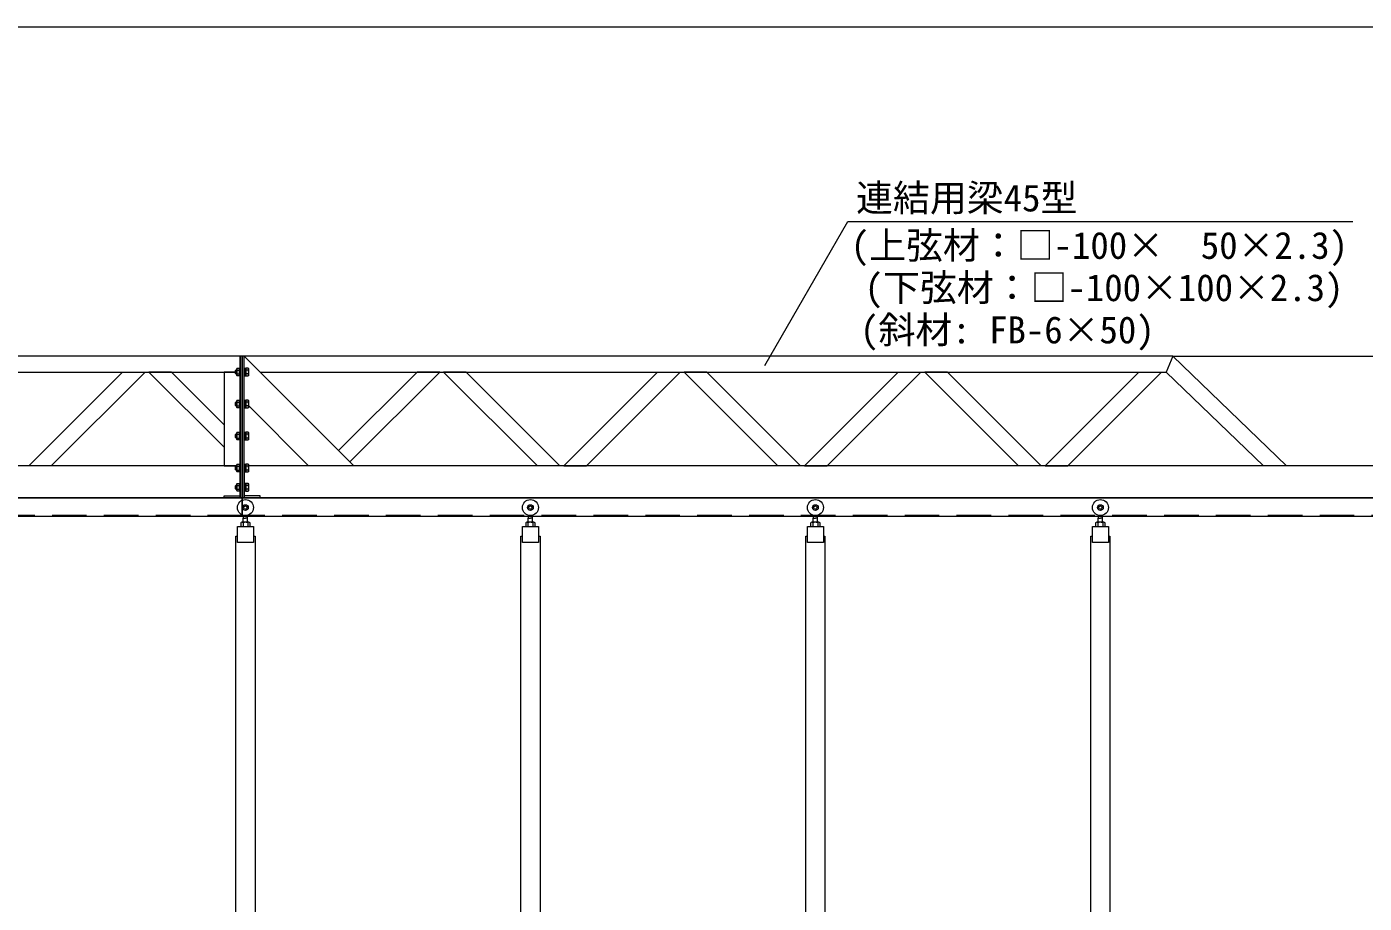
# Model space of a CAD drawing. Units: millimetres, scale not verified. Extents: x 2437 to 26587, y -17325 to 17325.
# Drawn here: x 12054 to 16231, y 7801 to 10539 of the extents above; entities that cross this region are included whole.
import ezdxf
from ezdxf.enums import TextEntityAlignment as Align

# ---------------------------------------------------------------- set-up
doc = ezdxf.new("R2010")
doc.units = ezdxf.units.MM
doc.header["$LTSCALE"] = 90
doc.linetypes.add('DASHED1', pattern=[1.8, 1.2, -0.6])
for name, color, linetype, lineweight in [('0-6_ﾎﾞﾙﾄ類', 2, 'Continuous', 18), ('0-B_寸法', 3, 'Continuous', 18), ('1-0_中央走行棒', 7, 'Continuous', 18), ('1-3_中間梁36', 7, 'Continuous', 18), ('1-5_吊車', 4, 'DASHED1', 9), ('1-9_文字', 7, 'Continuous', 18), ('1-B_連結用梁45', 7, 'Continuous', 18)]:
    doc.layers.add(name, color=color, linetype=linetype, lineweight=lineweight)
doc.styles.add('ＭＳ ゴシック', font='')
doc.styles.get('ＭＳ ゴシック').set_extended_font_data('MS Gothic')

msp = doc.modelspace()

# ---------------------------------------------------------------- linework, layer by layer
at = {"layer": '0-6_ﾎﾞﾙﾄ類'}
for p, q in [((12708.18, 9467), (12706.18, 9465)), ((12706.18, 9455), (12706.18, 9465)), ((12708.18, 9453), (12706.18, 9455)), ((12709.58, 9465.8), (12706.98, 9465.8)), ((12709.58, 9454.2), (12706.98, 9454.2)), ((12708.18, 9453), (12708.18, 9467)), ((12709.58, 9467), (12708.18, 9467)), ((12709.58, 9453), (12708.18, 9453)), ((12709.58, 9470.5), (12711.2, 9472.12)), ((12709.58, 9449.5), (12709.58, 9470.5)), ((12709.58, 9449.5), (12711.2, 9447.88)), ((12711.2, 9466.07), (12718.58, 9466.07)), ((12711.2, 9453.94), (12718.58, 9453.94)), ((12738.18, 9460.8), (12735.18, 9460)), ((12738.18, 9460), (12735.18, 9459.2)), ((12745.56, 9466.07), (12738.18, 9466.07)), ((12745.56, 9453.94), (12738.18, 9453.94)), ((12747.18, 9470.5), (12745.56, 9472.12)), ((12747.18, 9449.5), (12745.56, 9447.88)), ((12747.18, 9449.5), (12747.18, 9470.5)), ((12708.18, 9367), (12706.18, 9365)), ((12706.18, 9355), (12706.18, 9365)), ((12709.58, 9365.8), (12706.98, 9365.8)), ((12708.18, 9353), (12708.18, 9367)), ((12709.58, 9367), (12708.18, 9367)), ((12709.58, 9370.5), (12711.2, 9372.12)), ((12709.58, 9349.5), (12709.58, 9370.5)), ((12711.2, 9366.07), (12718.58, 9366.07)), ((12738.18, 9360.8), (12735.18, 9360)), ((12738.18, 9360), (12735.18, 9359.2)), ((12745.56, 9366.07), (12738.18, 9366.07)), ((12747.18, 9370.5), (12745.56, 9372.12)), ((12747.18, 9349.5), (12747.18, 9370.5)), ((12708.18, 9353), (12706.18, 9355)), ((12709.58, 9354.2), (12706.98, 9354.2)), ((12709.58, 9353), (12708.18, 9353)), ((12709.58, 9349.5), (12711.2, 9347.88)), ((12711.2, 9353.93), (12718.58, 9353.93)), ((12745.56, 9353.93), (12738.18, 9353.93)), ((12747.18, 9349.5), (12745.56, 9347.88)), ((12708.18, 9267), (12706.18, 9265)), ((12706.18, 9255), (12706.18, 9265)), ((12708.18, 9253), (12706.18, 9255)), ((12709.58, 9265.8), (12706.98, 9265.8)), ((12709.58, 9254.2), (12706.98, 9254.2)), ((12708.18, 9253), (12708.18, 9267)), ((12709.58, 9267), (12708.18, 9267)), ((12709.58, 9253), (12708.18, 9253)), ((12709.58, 9270.5), (12711.2, 9272.12)), ((12709.58, 9249.5), (12709.58, 9270.5)), ((12709.58, 9249.5), (12711.2, 9247.88)), ((12711.2, 9266.06), (12718.58, 9266.06)), ((12711.2, 9253.93), (12718.58, 9253.93)), ((12738.18, 9260.8), (12735.18, 9260)), ((12738.18, 9260), (12735.18, 9259.2)), ((12745.56, 9266.06), (12738.18, 9266.06)), ((12745.56, 9253.93), (12738.18, 9253.93)), ((12747.18, 9270.5), (12745.56, 9272.12)), ((12747.18, 9249.5), (12745.56, 9247.88)), ((12747.18, 9249.5), (12747.18, 9270.5)), ((12708.18, 9167), (12706.18, 9165)), ((12706.18, 9155), (12706.18, 9165)), ((12708.18, 9153), (12706.18, 9155)), ((12709.58, 9165.8), (12706.98, 9165.8)), ((12709.58, 9154.2), (12706.98, 9154.2)), ((12708.18, 9153), (12708.18, 9167)), ((12709.58, 9167), (12708.18, 9167)), ((12709.58, 9153), (12708.18, 9153)), ((12709.58, 9170.5), (12711.2, 9172.12)), ((12709.58, 9149.5), (12709.58, 9170.5)), ((12709.58, 9149.5), (12711.2, 9147.88)), ((12711.2, 9166.06), (12718.58, 9166.06)), ((12711.2, 9153.94), (12718.58, 9153.94)), ((12738.18, 9160.8), (12735.18, 9160)), ((12738.18, 9160), (12735.18, 9159.19)), ((12745.56, 9166.06), (12738.18, 9166.06)), ((12745.56, 9153.94), (12738.18, 9153.94)), ((12747.18, 9170.5), (12745.56, 9172.12)), ((12747.18, 9149.5), (12745.56, 9147.88)), ((12747.18, 9149.5), (12747.18, 9170.5)), ((12708.18, 9107), (12706.18, 9105)), ((12709.58, 9105.8), (12706.98, 9105.8)), ((12708.18, 9093), (12708.18, 9107)), ((12709.58, 9107), (12708.18, 9107)), ((12709.58, 9110.5), (12711.2, 9112.12)), ((12709.58, 9089.5), (12709.58, 9110.5)), ((12711.2, 9106.07), (12718.58, 9106.07)), ((12745.56, 9106.07), (12738.18, 9106.07)), ((12747.18, 9110.5), (12745.56, 9112.12)), ((12747.18, 9089.5), (12747.18, 9110.5)), ((12706.18, 9095), (12706.18, 9105)), ((12708.18, 9093), (12706.18, 9095)), ((12709.58, 9094.2), (12706.98, 9094.2)), ((12709.58, 9093), (12708.18, 9093)), ((12709.58, 9089.5), (12711.2, 9087.88)), ((12711.2, 9093.94), (12718.58, 9093.94)), ((12738.18, 9100.8), (12735.18, 9100)), ((12738.18, 9100), (12735.18, 9099.2)), ((12745.56, 9093.94), (12738.18, 9093.94)), ((12747.18, 9089.5), (12745.56, 9087.88)), ((12748, 8990.56), (12725.76, 8990.56)), ((12729.38, 8990.56), (12725.76, 8990.56)), ((12729.38, 8988.56), (12729.38, 8977.56)), ((12748, 8990.56), (12744.38, 8990.56)), ((12744.38, 8988.56), (12744.38, 8977.56)), ((13638.01, 8990.56), (13615.76, 8990.56)), ((13619.38, 8990.56), (13615.76, 8990.56)), ((13619.38, 8988.56), (13619.38, 8977.56)), ((13638.01, 8990.56), (13634.38, 8990.56)), ((13634.38, 8988.56), (13634.38, 8977.56)), ((14528.01, 8990.56), (14505.76, 8990.56)), ((14509.38, 8990.56), (14505.76, 8990.56)), ((14509.38, 8988.56), (14509.38, 8977.56)), ((14528.01, 8990.56), (14524.38, 8990.56)), ((14524.38, 8988.56), (14524.38, 8977.56)), ((15418.01, 8990.56), (15395.75, 8990.56)), ((15399.38, 8990.56), (15395.75, 8990.56)), ((15399.38, 8988.56), (15399.38, 8977.56)), ((15418.01, 8990.56), (15414.38, 8990.56)), ((15414.38, 8988.56), (15414.38, 8977.56))]:
    msp.add_line(p, q, dxfattribs=at)
for points in [[(12711.2, 9472.12), (12718.58, 9472.12), (12718.58, 9447.88), (12711.2, 9447.88)], [(12745.56, 9472.12), (12738.18, 9472.12), (12738.18, 9447.88), (12745.56, 9447.88)], [(12711.2, 9372.12), (12718.58, 9372.12), (12718.58, 9347.88), (12711.2, 9347.88)], [(12745.56, 9372.12), (12738.18, 9372.12), (12738.18, 9347.88), (12745.56, 9347.88)], [(12711.2, 9272.12), (12718.58, 9272.12), (12718.58, 9247.88), (12711.2, 9247.88)], [(12745.56, 9272.12), (12738.18, 9272.12), (12738.18, 9247.88), (12745.56, 9247.88)], [(12711.2, 9172.12), (12718.58, 9172.12), (12718.58, 9147.88), (12711.2, 9147.88)], [(12745.56, 9172.12), (12738.18, 9172.12), (12738.18, 9147.88), (12745.56, 9147.88)], [(12711.2, 9112.12), (12718.58, 9112.12), (12718.58, 9087.88), (12711.2, 9087.88)], [(12745.56, 9112.12), (12738.18, 9112.12), (12738.18, 9087.88), (12745.56, 9087.88)], [(12722.13, 8988.56), (12722.13, 8977.56), (12751.63, 8977.56), (12751.63, 8988.56)], [(13612.13, 8988.56), (13612.13, 8977.56), (13641.63, 8977.56), (13641.63, 8988.56)], [(14502.13, 8988.56), (14502.13, 8977.56), (14531.63, 8977.56), (14531.63, 8988.56)], [(15392.13, 8988.56), (15392.13, 8977.56), (15421.63, 8977.56), (15421.63, 8988.56)]]:
    msp.add_lwpolyline(points, dxfattribs=at)
for points in [[(12718.58, 9449), (12718.58, 9471), (12720.88, 9471), (12720.88, 9449)], [(12735.18, 9471), (12735.18, 9449), (12732.88, 9449), (12732.88, 9471)], [(12735.18, 9471.35), (12735.18, 9448.65), (12738.18, 9448.65), (12738.18, 9471.35)], [(12718.58, 9349), (12718.58, 9371), (12720.88, 9371), (12720.88, 9349)], [(12735.18, 9371), (12735.18, 9349), (12732.88, 9349), (12732.88, 9371)], [(12735.18, 9371.35), (12735.18, 9348.65), (12738.18, 9348.65), (12738.18, 9371.35)], [(12718.58, 9249), (12718.58, 9271), (12720.88, 9271), (12720.88, 9249)], [(12735.18, 9271), (12735.18, 9249), (12732.88, 9249), (12732.88, 9271)], [(12735.18, 9271.35), (12735.18, 9248.65), (12738.18, 9248.65), (12738.18, 9271.35)], [(12718.58, 9149), (12718.58, 9171), (12720.88, 9171), (12720.88, 9149)], [(12735.18, 9171), (12735.18, 9149), (12732.88, 9149), (12732.88, 9171)], [(12735.18, 9171.35), (12735.18, 9148.65), (12738.18, 9148.65), (12738.18, 9171.35)], [(12718.58, 9089), (12718.58, 9111), (12720.88, 9111), (12720.88, 9089)], [(12735.18, 9111), (12735.18, 9089), (12732.88, 9089), (12732.88, 9111)], [(12735.18, 9111.35), (12735.18, 9088.65), (12738.18, 9088.65), (12738.18, 9111.35)]]:
    msp.add_lwpolyline(points, close=True, dxfattribs=at)
for centre, radius, start, end in [((12721.71, 9460), 12.12, 150, 210), ((12714.24, 9469.09), 4.28, 135, 225), ((12714.24, 9450.91), 4.28, 135, 225), ((12742.52, 9469.09), 4.28, 315, 45), ((12735.05, 9460), 12.12, 330, 30), ((12742.52, 9450.91), 4.28, 315, 45), ((12721.71, 9360), 12.12, 150, 210), ((12714.24, 9369.09), 4.28, 135, 225), ((12742.52, 9369.09), 4.28, 315, 45), ((12735.05, 9360), 12.12, 330, 30), ((12714.24, 9350.91), 4.28, 135, 225), ((12742.52, 9350.91), 4.28, 315, 45), ((12721.71, 9260), 12.12, 150, 210), ((12714.24, 9269.09), 4.28, 135, 225), ((12714.24, 9250.91), 4.28, 135, 225), ((12742.52, 9269.09), 4.28, 315, 45), ((12735.05, 9260), 12.12, 330, 30), ((12742.52, 9250.91), 4.28, 315, 45), ((12721.71, 9160), 12.12, 150, 210), ((12714.24, 9169.09), 4.28, 135, 225), ((12714.24, 9150.9), 4.28, 135, 225), ((12742.52, 9169.09), 4.28, 315, 45), ((12735.05, 9160), 12.12, 330, 30), ((12742.52, 9150.9), 4.28, 315, 45), ((12721.71, 9100), 12.12, 150, 210), ((12714.24, 9109.09), 4.28, 135, 225), ((12742.52, 9109.09), 4.28, 315, 45), ((12735.05, 9100), 12.12, 330, 30), ((12714.24, 9090.91), 4.28, 135, 225), ((12742.52, 9090.91), 4.28, 315, 45), ((12725.76, 8986.27), 4.28, 32.227, 147.773), ((12736.88, 8975.5), 15.07, 60.137, 119.863), ((12748, 8986.27), 4.28, 32.227, 147.773), ((13615.76, 8986.27), 4.28, 32.227, 147.773), ((13626.88, 8975.5), 15.07, 60.137, 119.863), ((13638.01, 8986.27), 4.28, 32.227, 147.773), ((14505.76, 8986.27), 4.28, 32.227, 147.773), ((14516.88, 8975.5), 15.07, 60.137, 119.863), ((14528.01, 8986.27), 4.28, 32.227, 147.773), ((15395.75, 8986.27), 4.28, 32.227, 147.773), ((15406.88, 8975.5), 15.07, 60.137, 119.863), ((15418.01, 8986.27), 4.28, 32.227, 147.773)]:
    msp.add_arc(centre, radius, start, end, dxfattribs=at)
at = {"layer": '0-B_寸法'}
for p, q in [((4692.88, 10538.6), (17160.88, 10538.6)), ((15633.88, 9510), (18287.88, 9510))]:
    msp.add_line(p, q, dxfattribs=at)
at = {"layer": '1-0_中央走行棒'}
for points in [[(12706.88, 7615.56), (12706.88, 8947.56), (12711.88, 8947.56)], [(12761.88, 8947.56), (12766.88, 8947.56), (12766.88, 7615.56)], [(13596.88, 7615.56), (13596.88, 8947.56), (13601.88, 8947.56)], [(13651.88, 8947.56), (13656.88, 8947.56), (13656.88, 7615.56)], [(14486.88, 7615.56), (14486.88, 8947.56), (14491.88, 8947.56)], [(14541.88, 8947.56), (14546.88, 8947.56), (14546.88, 7615.56)], [(15376.88, 7615.56), (15376.88, 8947.56), (15381.88, 8947.56)], [(15431.88, 8947.56), (15436.88, 8947.56), (15436.88, 7615.56)]]:
    msp.add_lwpolyline(points, dxfattribs=at)
for points in [[(12761.88, 8927.56), (12711.88, 8927.56), (12711.88, 8977.56), (12761.88, 8977.56)], [(13651.88, 8927.56), (13601.88, 8927.56), (13601.88, 8977.56), (13651.88, 8977.56)], [(14541.88, 8927.56), (14491.88, 8927.56), (14491.88, 8977.56), (14541.88, 8977.56)], [(15431.88, 8927.56), (15381.88, 8927.56), (15381.88, 8977.56), (15431.88, 8977.56)]]:
    msp.add_lwpolyline(points, close=True, dxfattribs=at)
at = {"layer": '1-3_中間梁36'}
for p, q in [((9147.18, 9460), (12706.18, 9460)), ((12720.88, 9167), (12720.88, 9460)), ((12709.58, 9167), (9147.18, 9167))]:
    msp.add_line(p, q, dxfattribs=at)
at = {"layer": '1-3_中間梁36', "color": 4, "linetype": 'DASHED1', "lineweight": 9}
msp.add_line((12726.88, 9011.6), (9126.88, 9011.6), dxfattribs=at)
at = {"layer": '1-3_中間梁36'}
for points in [[(12720.88, 9460), (12720.88, 9510), (9132.88, 9510), (9132.88, 9460)], [(12670.88, 9295.55), (12506.44, 9460), (12435.72, 9460), (12670.88, 9224.85)], [(12706.18, 9460), (12670.88, 9460), (12670.88, 9167), (12709.58, 9167)], [(9132.88, 9167), (9132.88, 9067), (12720.88, 9067), (12720.88, 9167)]]:
    msp.add_lwpolyline(points, dxfattribs=at)
for points in [[(12720.88, 9067), (12726.88, 9067), (12726.88, 9510), (12720.88, 9510)], [(12130.72, 9167), (12060.01, 9167), (12353.01, 9460), (12423.73, 9460)], [(9126.88, 9010), (12726.88, 9010), (12726.88, 9067), (9126.88, 9067)], [(12670.88, 9067), (12670.88, 9073), (12720.88, 9073), (12720.88, 9067)]]:
    msp.add_lwpolyline(points, close=True, dxfattribs=at)
at = {"layer": '1-5_吊車', "color": 7, "linetype": 'Continuous', "lineweight": 18}
for p, q in [((12728.94, 8990.56), (12728.94, 8990.6)), ((12730.18, 8990.56), (12730.18, 9003.6)), ((12730.63, 9003.6), (12730.63, 9012.39)), ((12743.13, 9003.6), (12743.13, 9012.39)), ((12743.58, 8990.56), (12743.58, 9003.6)), ((12744.82, 8990.56), (12744.82, 8990.6)), ((13618.94, 8990.56), (13618.94, 8990.6)), ((13620.18, 8990.56), (13620.18, 9003.6)), ((13620.63, 9003.6), (13620.63, 9012.39)), ((13633.13, 9003.6), (13633.13, 9012.39)), ((13633.58, 8990.56), (13633.58, 9003.6)), ((13634.82, 8990.56), (13634.82, 8990.6)), ((14508.94, 8990.56), (14508.94, 8990.6)), ((14510.18, 8990.56), (14510.18, 9003.6)), ((14510.63, 9003.6), (14510.63, 9012.39)), ((14523.13, 9003.6), (14523.13, 9012.39)), ((14523.58, 8990.56), (14523.58, 9003.6)), ((14524.82, 8990.56), (14524.82, 8990.6)), ((15398.95, 8990.56), (15398.95, 8990.6)), ((15400.18, 8990.56), (15400.18, 9003.6)), ((15400.63, 9003.6), (15400.63, 9012.39)), ((15413.13, 9003.6), (15413.13, 9012.39)), ((15413.58, 8990.56), (15413.58, 9003.6)), ((15414.81, 8990.56), (15414.81, 8990.6))]:
    msp.add_line(p, q, dxfattribs=at)
for points in [[(12728.94, 8990.6), (12729.88, 8990.6), (12729.88, 9003.6), (12736.88, 9003.6)], [(12744.82, 8990.6), (12743.88, 8990.6), (12743.88, 9003.6), (12736.88, 9003.6)], [(13618.94, 8990.6), (13619.88, 8990.6), (13619.88, 9003.6), (13626.88, 9003.6)], [(13634.82, 8990.6), (13633.88, 8990.6), (13633.88, 9003.6), (13626.88, 9003.6)], [(14508.94, 8990.6), (14509.88, 8990.6), (14509.88, 9003.6), (14516.88, 9003.6)], [(14524.82, 8990.6), (14523.88, 8990.6), (14523.88, 9003.6), (14516.88, 9003.6)], [(15398.95, 8990.6), (15399.88, 8990.6), (15399.88, 9003.6), (15406.88, 9003.6)], [(15414.81, 8990.6), (15413.88, 8990.6), (15413.88, 9003.6), (15406.88, 9003.6)]]:
    msp.add_lwpolyline(points, dxfattribs=at)
for centre, radius in [((12736.88, 9036.6), 25), ((12736.88, 9036.6), 9), ((12736.88, 9036.6), 5), ((13626.88, 9036.6), 25), ((13626.88, 9036.6), 9), ((13626.88, 9036.6), 5), ((14516.88, 9036.6), 25), ((14516.88, 9036.6), 9), ((14516.88, 9036.6), 5), ((15406.88, 9036.6), 25), ((15406.88, 9036.6), 9), ((15406.88, 9036.6), 5)]:
    msp.add_circle(centre, radius, dxfattribs=at)
at = {"layer": '1-9_文字'}
for p, q in [((14358.77, 9480.68), (14618.53, 9929.86)), ((14618.53, 9929.86), (14648.45, 9929.86)), ((14648.45, 9929.86), (16195, 9929.86))]:
    msp.add_line(p, q, dxfattribs=at)
at = {"layer": '1-B_連結用梁45'}
for p, q in [((15632.88, 9510), (12732.88, 9510)), ((15632.88, 9510), (15612.68, 9460)), ((15632.88, 9510), (15988.07, 9167)), ((12782.88, 9460), (15612.68, 9460)), ((13343.59, 9460), (13272.88, 9460)), ((13426.3, 9460), (13355.59, 9460)), ((13648.59, 9167), (13355.59, 9460)), ((13719.3, 9167), (13426.3, 9460)), ((13731.3, 9167), (14024.3, 9460)), ((13802.01, 9167), (14095.01, 9460)), ((14024.3, 9460), (14095.01, 9460)), ((14177.73, 9460), (14107.01, 9460)), ((14400.01, 9167), (14107.01, 9460)), ((14470.72, 9167), (14177.73, 9460)), ((14482.72, 9167), (14775.72, 9460)), ((14553.43, 9167), (14846.44, 9460)), ((14775.72, 9460), (14846.44, 9460)), ((14929.15, 9460), (14858.43, 9460)), ((15151.44, 9167), (14858.43, 9460)), ((15222.14, 9167), (14929.15, 9460)), ((15234.15, 9167), (15527.14, 9460)), ((15304.85, 9167), (15597.86, 9460)), ((15527.14, 9460), (15597.86, 9460)), ((15612.68, 9460), (15916.09, 9167)), ((17326.88, 9167), (12747.18, 9167)), ((13719.3, 9167), (13648.59, 9167)), ((13731.3, 9167), (13802.01, 9167)), ((14470.72, 9167), (14400.01, 9167)), ((14482.72, 9167), (14553.43, 9167)), ((15222.14, 9167), (15151.44, 9167)), ((15234.15, 9167), (15304.85, 9167))]:
    msp.add_line(p, q, dxfattribs=at)
at = {"layer": '1-B_連結用梁45', "color": 4, "linetype": 'DASHED1', "lineweight": 9}
msp.add_line((17171.88, 9011.6), (12726.88, 9011.6), dxfattribs=at)
at = {"layer": '1-B_連結用梁45'}
for points in [[(12726.88, 9067), (12732.88, 9067), (12732.88, 9510), (12726.88, 9510)], [(12782.88, 9067), (12782.88, 9073), (12732.88, 9073), (12732.88, 9067)]]:
    msp.add_lwpolyline(points, close=True, dxfattribs=at)
for points in [[(12732.88, 9368.58), (12732.88, 9510), (13075.83, 9167.05), (12934.4, 9167.05), (12747.18, 9354.28)], [(13272.88, 9460), (13027.52, 9214.63), (13062.87, 9179.28), (13343.59, 9460)], [(12732.88, 9167), (12732.88, 9067), (16926.88, 9067)], [(16326.88, 9067), (12726.88, 9067), (12726.88, 9010), (16326.88, 9010), (16326.88, 9013)]]:
    msp.add_lwpolyline(points, dxfattribs=at)

# ---------------------------------------------------------------- texts
at = {"layer": '1-9_文字', "style": 'ＭＳ ゴシック'}
for s, p in [('連結用梁45型                 \u3000\u3000', (14644.03, 9936.34)), ('(上弦材：□-100×  50×2.3)', (14627.34, 9788.17)), ('(下弦材：□-100×100×2.3)', (14670.62, 9656.17)), ('(斜材: FB-6×50)', (14656.51, 9524.17))]:
    msp.add_text(s, height=84.46, dxfattribs=at).set_placement(p, align=Align.BOTTOM_LEFT)

doc.saveas('drawing.dxf')
